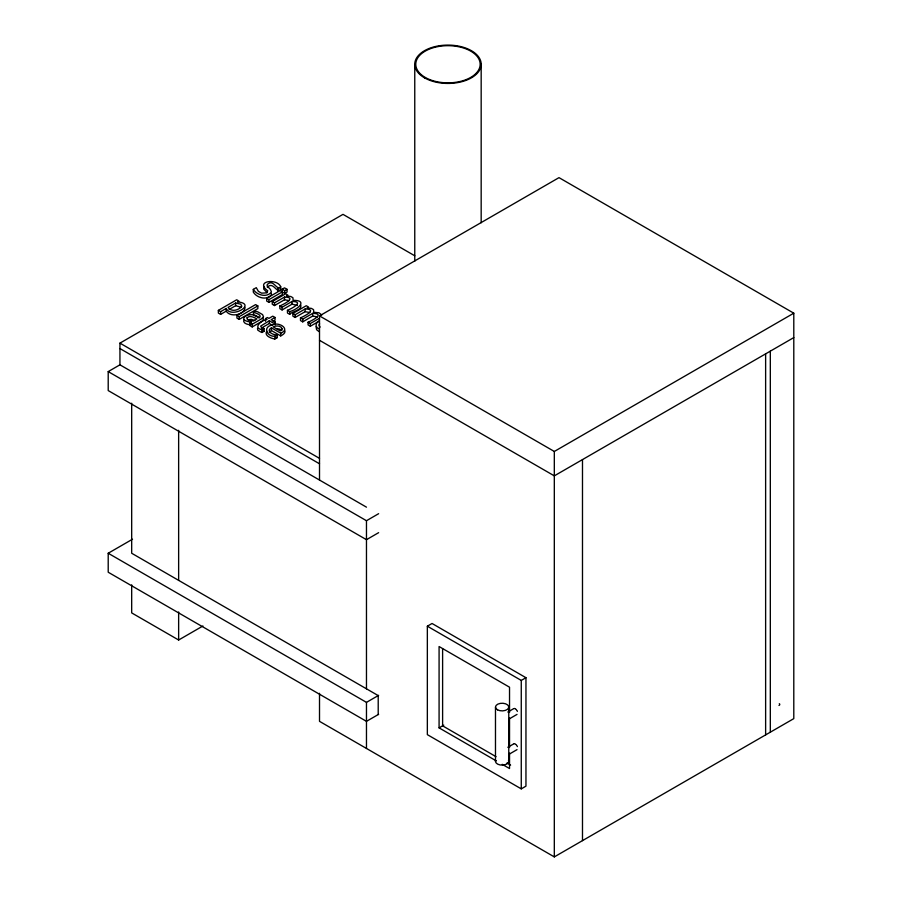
<?xml version="1.0" encoding="UTF-8"?>
<svg xmlns="http://www.w3.org/2000/svg" width="902" height="902" viewBox="0 0 902 902"><rect width="100%" height="100%" fill="white"/><g stroke="black" fill="none" stroke-linecap="round" stroke-linejoin="round"><path stroke-width="1.35" d="M316.061 326.682L316.613 329.715L319.004 331.609M257.487 328.373L257.792 330.143L260.475 331.88L262.042 332.466L264.072 331.293L264.072 328.587L261.704 327.708L260.644 326.129L269.303 320.774L273.453 323.164L275.324 322.093L275.324 324.799M244.047 319.703C242.164 323.085 247.599 324.664 250.091 324.709M263.903 286.464L263.7 289.068L267.161 292.71M266.789 331.09C263.801 335.803 271.243 338.385 274.806 339.028L277.264 337.607L277.139 334.822C273.329 335.465 265.335 330.989 271.423 327.843L280.714 333.199C291.098 329.162 278.538 321.416 272.663 324.979C262.493 326.321 266.417 336.626 274.806 336.322L277.139 334.822M269.202 332.601L271.423 330.549L271.423 327.843M319.567 323.784L318.936 325.16L320.052 327.144M267.296 287.186C273.554 280.962 276.61 294.086 280.725 289.486L280.725 286.768C277.173 277.974 254.42 280.917 267.736 290.816L266.631 292.857L261.591 293.161L258.4 291.38L256.281 287.659L253.304 289.373L253.304 292.09C256.743 297.919 267.071 300.749 271.423 294.672L271.322 293.454M319.195 321.011C315.204 322.296 314.899 327.527 319.004 328.903M778.978 705.443L779.305 705.229A2.187 1.263 0 0 0 779.305 703.695M300.84 305.18C301.978 310.536 292.101 311.145 289.711 314.336L287.456 313.039L287.456 310.322C292.451 308.258 304.594 301.584 292.022 301.448L282.1 307.232L279.845 305.936L279.845 308.642L282.1 309.95L292.022 304.166L297.435 305.451M319.15 321.157L310.333 326.242L308.078 324.945L308.078 322.228C313.084 320.165 325.216 313.501 312.656 313.366L302.734 319.15L300.479 317.842L300.479 320.56L302.734 321.856L312.656 316.072L317.448 316.929M261.4 328.091L269.303 323.48L272.415 325.284M366.471 507.161L119.943 364.825L119.943 343.132L342.997 214.36L414.796 255.807M378.637 532.665L366.471 539.689L108.206 390.577L108.206 371.601L120.361 364.577M218.352 310.367L236.685 299.78L238.94 301.088L237.542 301.899C257.634 303.692 231.386 319.353 226.222 308.428L220.607 311.675L218.352 310.367L218.352 313.084L220.607 314.381L226.222 311.145L226.222 308.428M235.647 302.993L228.059 307.368C231.216 312.396 238.827 310.344 241.826 306.263L240.721 304.154L235.647 302.993L235.647 305.699L229.142 309.454M253.304 289.373C256.743 295.202 267.071 298.043 271.423 291.955L270.431 289.418L267.105 285.957L267.296 284.48C273.554 278.256 276.61 291.38 280.725 286.768M282.157 291.921L282.157 289.204L284.502 287.862L287.073 289.339L287.073 292.056L284.728 293.398L280.071 290.591L266.676 298.325L266.676 301.042L268.931 302.339L282.326 294.604L282.326 291.898L268.931 299.633L266.676 298.325M236.922 315.384L255.582 304.605L257.837 305.913L257.837 308.619L239.177 319.398L236.922 318.09L236.922 315.384L239.177 316.692L257.837 305.913M282.157 289.204L284.728 290.692L287.073 289.339M259.641 317.775L253.462 315.148L253.462 312.442L255.751 311.122L257.927 311.923L262.561 314.595L263.497 316.76L261.377 318.925L252.21 324.213L249.967 322.916L249.967 325.633L252.21 326.93L261.377 321.631L263.147 320.199L263.159 318M289.215 300.637L284.502 299.78L274.501 305.553L272.246 304.256L272.246 301.539L285.641 293.804L287.896 295.112L286.408 295.969L290.816 296.51L292.925 297.739L293.127 300.366C307.841 300.118 298.731 309.025 289.711 311.63L287.456 310.322M272.246 301.539L274.501 302.846L284.502 297.074C297.006 297.243 284.716 303.884 279.845 305.936M249.967 322.916L251.399 322.093C233.528 320.187 251.692 309.476 258.784 317.831C263.384 315.452 255.48 312.723 253.462 312.442M265.526 321.304L265.526 318.586L267.398 317.515L268.92 318.395L272.765 316.162L275.02 317.47L275.02 320.176L273.103 321.292M275.02 317.47L271.175 319.691L275.324 322.093M265.526 318.586L267.048 319.466C261.614 320.075 252.312 327.911 262.042 329.749L264.072 328.587M309.848 312.543L305.135 311.686L295.123 317.47L292.868 316.162L292.868 313.456L306.274 305.722L308.529 307.018L307.041 307.875L311.449 308.416L313.558 309.645L313.761 312.284L318.925 312.768L321.788 314.967M292.868 313.456L295.123 314.753L305.135 308.98C317.639 309.16 305.35 315.801 300.479 317.842M271.423 330.549L280.714 335.916C282.743 334.89 286.329 332.748 284.491 330.076M319.511 480.044L319.511 315.903L559.003 177.638L793.794 313.186L793.794 718.635L554.313 856.9L319.511 721.341L319.511 693.3M308.078 322.228L310.333 323.536L319.15 318.451M378.637 714.316L366.471 721.341L108.206 572.229L108.206 553.253L132.526 539.204M108.206 371.601L366.471 520.713L378.637 513.689M131.681 584.846L131.681 612.898L178.641 640.014L202.927 625.988M319.511 315.903L554.313 451.462L793.794 313.186M793.794 337.596L554.313 475.861L319.511 340.302M427.345 626.202L432.047 623.485L525.956 677.706L525.956 786.161L521.266 788.867L427.345 734.645L427.345 626.202L521.266 680.424L525.956 677.706M108.206 553.253L366.471 702.365L378.637 695.341M509.529 712.445L509.529 687.2L439.082 646.531L439.082 727.869L443.784 725.152M507.826 712.039L513.7 708.656M508.807 719.153L517.015 714.407M507.826 747.284L513.7 743.902M508.807 754.399L517.015 749.652M247.903 319.782L251.241 319.308L254.759 320.514M275.956 337.416L277.264 337.607M276.925 328.655L279.755 329.151L281.92 330.628M235.647 305.699L241.409 307.356M262.933 330.944L264.072 331.293M119.943 343.132L319.511 458.363M119.943 348.555L319.511 463.786M496.044 756.688L442.611 725.839L442.611 648.707M506.98 762.991L510.622 765.099M439.082 727.869L496.168 760.826M502.234 764.332L509.529 768.538L509.529 753.114M280.026 288.516L280.725 289.486M226.222 311.145C230.247 317.763 244.667 315.012 245.017 307.39M770.319 351.149L770.319 732.187M765.629 353.855L765.629 734.893M582.489 459.592L582.489 840.63M554.313 451.462L554.313 856.9M521.266 680.424L521.266 788.867M509.529 718.048L509.529 747.499M508.762 706.965L508.762 761.187M495.48 707.168L495.48 761.389M481.172 64.031L481.172 222.771M414.762 64.504L414.762 261.174M378.209 714.564L378.209 695.589L131.681 553.253L131.681 403.205M366.471 520.713L366.471 688.812M366.471 702.365L366.471 748.457M312.656 313.366L312.656 316.072M310.333 323.536L310.333 326.242M305.135 308.98L305.135 311.686M302.734 319.15L302.734 321.856M295.123 314.753L295.123 317.47M292.022 301.448L292.022 304.166M289.711 311.63L289.711 314.336M284.728 290.692L284.728 293.398M284.502 297.074L284.502 299.78M282.1 307.232L282.1 309.95M280.714 333.199L280.714 335.916M277.884 288.414L277.884 291.12M277.703 288.313L277.703 291.019M274.806 336.322L274.806 339.028M274.501 302.846L274.501 305.553M269.303 320.774L269.303 323.48M268.931 299.633L268.931 302.339M262.042 329.749L262.042 332.466M252.21 324.213L252.21 326.93M239.177 316.692L239.177 319.398M220.607 311.675L220.607 314.381M178.641 430.31L178.641 580.358M178.641 611.962L178.641 640.014M514.185 708.51A3.326 1.917 60 0 1 515.358 708.814M515.967 709.265A3.326 1.917 60 0 1 516.53 709.863M517.015 710.573A3.326 1.917 60 0 1 517.387 711.351M514.185 743.755A3.326 1.917 60 0 1 515.358 744.06M515.967 744.511A3.326 1.917 60 0 1 516.53 745.108M517.015 745.819A3.326 1.917 60 0 1 517.387 746.597M508.491 760.194A6.641 3.833 0 0 1 502.301 765.121A6.641 3.833 0 0 1 495.66 760.386M247.058 317.752L247.171 319.173L250.519 320.74L253.27 321.011L256.98 318.868C254.06 317.504 249.967 315.012 247.058 317.752M282.157 328.948L280.24 330.944L273.148 326.851C275.843 325.487 281.289 325.385 282.157 328.948M497.554 709.84A6.641 3.833 0 0 0 508.581 707.957A6.641 3.833 0 0 0 500.238 703.391A6.641 3.833 0 0 0 497.554 709.84M424.774 77.989A33.205 19.168 0 0 0 480.146 69.003A33.205 19.168 0 0 0 438.981 45.81A33.205 19.168 0 0 0 424.774 77.989M425.473 77.572A32.201 18.592 0 0 0 479.165 68.856A32.201 18.592 0 0 0 439.251 46.374A32.201 18.592 0 0 0 425.473 77.572"/></g></svg>
